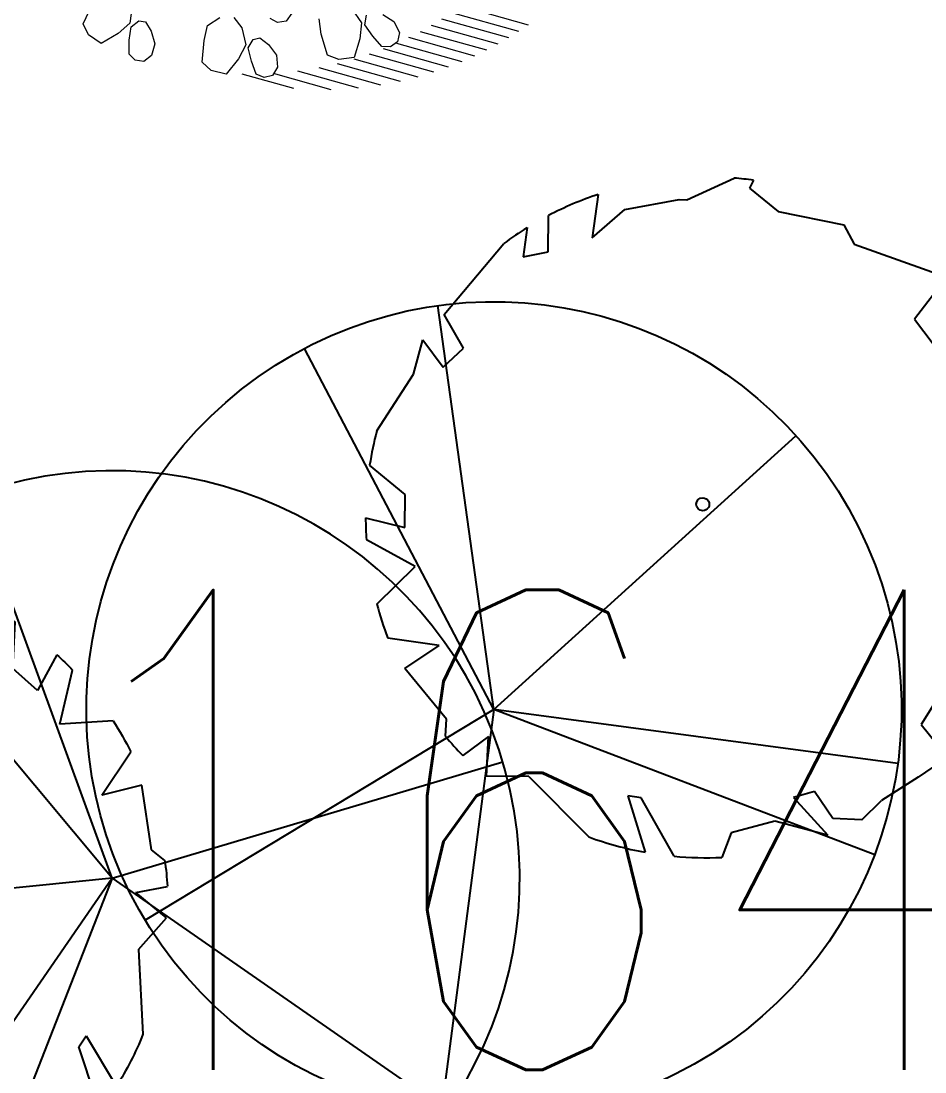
# Model space of a CAD drawing. Extents: x -809667 to 586099, y 3084146 to 3634412.
# Drawn here: x 381938.612 to 381940.495, y 3085741.22 to 3085743.41 of the extents above; entities that cross this region are included whole.
import ezdxf
from ezdxf.enums import TextEntityAlignment as Align

# ---------------------------------------------------------------- set-up
doc = ezdxf.new("R2010")
doc.units = 0
doc.header["$LTSCALE"] = 0.5
doc.linetypes.add('CONTINOUS', pattern=[0])
doc.layers.get('0').update_dxf_attribs({"linetype": 'CONTINUOUS'})
for name, color, linetype in [('A-S-TREE', 95, 'CONTINUOUS'), ('GCD', 252, 'CONTINUOUS'), ('TREE', 3, 'CONTINUOUS'), ('TREE1', 7, 'CONTINUOUS'), ('图框', 4, 'CONTINUOUS'), ('道路', 4, 'CONTINUOUS')]:
    doc.layers.add(name, color=color, linetype=linetype)
doc.layers.add('紫薇', color=6, linetype='CONTINUOUS', lineweight=20)
doc.styles.get("Standard").update_dxf_attribs({"font": 'rs.shx', "bigfont": 'hztxt.shx'})

# ---------------------------------------------------------------- blocks, each defined once
blk = doc.blocks.new('GC200')
blk = doc.blocks.new('TREE1')
at = {"layer": 'A-S-TREE', "color": 0}
for p, q in [((-50, 23), (36, 4021)), ((-50, 23), (-3120, 2586)), ((-49, 22), (-3255, -2371)), ((-49, 23), (-2621, -3042)), ((-50, 23), (629, -3920)), ((-50, 23), (3590, -1636)), ((-50, 23), (3937, -304))]:
    blk.add_line(p, q, dxfattribs=at)
blk.add_ellipse((-50, 22), major_axis=(4000, 0), ratio=1, dxfattribs=at)
blk = doc.blocks.new('T-7')
at = {"layer": 'TREE', "color": 8, "ltscale": 200, "xscale": 0.4020618556701031, "yscale": 0.4020618556701031, "zscale": 0.4020618556701031, "rotation": 199.2879054791862}
blk.add_blockref('TREE1', (4.1, 110.4), dxfattribs=at)
blk = doc.blocks.new('紫薇')
at = {"color": 0}
for p, q in [((-417.9, -265.7), (-392.8, -248.4)), ((-419, -283.1), (-417.9, -265.7)), ((-345.5, -278), (-360.1, -297.3)), ((-409.4, -302.5), (-419, -283.1)), ((-381.8, -302.1), (-409.4, -302.5)), ((-360.1, -297.3), (-381.8, -302.1)), ((-372.7, -318), (-361.1, -302.6)), ((-361.1, -302.6), (-347.5, -300.7)), ((-347.5, -300.7), (-339.8, -306.5)), ((-339.8, -306.5), (-339.4, -322)), ((-382.4, -334.9), (-372.7, -318)), ((-339.4, -322), (-343.8, -339.9)), ((-379.1, -346.5), (-382.4, -334.9)), ((-343.8, -339.9), (-355.9, -351.9)), ((-369.5, -353.8), (-379.1, -346.5)), ((-355.9, -351.9), (-369.5, -353.8)), ((-281, -370), (-266.4, -354)), ((-266.4, -354), (-245.8, -352.3)), ((-228.6, -362.3), (-226.2, -380.5)), ((-298.2, -395.2), (-281, -370)), ((-226.2, -380.5), (-232.9, -403.8)), ((-292.9, -411.8), (-298.2, -395.2)), ((-178.3, -398.5), (-184.7, -388.3)), ((-167, -402.8), (-178.3, -398.5)), ((-154.5, -397.2), (-167, -402.8)), ((-277, -426.4), (-292.9, -411.8)), ((-232.9, -403.8), (-251.4, -416.1)), ((-237.1, -427.7), (-231.9, -409.1)), ((-231.9, -409.1), (-219.9, -402.4)), ((-219.9, -402.4), (-210.6, -405.1)), ((-210.6, -405.1), (-204.6, -419.3)), ((-251.4, -416.1), (-277, -426.4)), ((-240.1, -447), (-237.1, -427.7)), ((-204.6, -419.3), (-202.3, -437.6)), ((-132.9, -443), (-125, -422.8)), ((-204, -490.6), (-257.4, -437.3)), ((-202.3, -437.6), (-209.3, -453.2)), ((-139.8, -472.8), (-132.9, -443)), ((-78, -433.1), (-75.8, -457.1)), ((-232.8, -456.6), (-240.1, -447)), ((-221.2, -459.9), (-232.8, -456.6)), ((-209.3, -453.2), (-221.2, -459.9)), ((-159.1, -517.9), (-218.6, -458.4)), ((-75.8, -457.1), (-88.6, -475.3)), ((-72.9, -461.7), (-64.2, -451.2)), ((-124.5, -534.7), (-187, -472.3)), ((-128.9, -486.3), (-139.8, -472.8)), ((-71.1, -481), (-72.9, -461.7)), ((-43.8, -461.4), (-35.1, -477.6)), ((-94.9, -546.7), (-158.9, -482.7)), ((-108.7, -494.2), (-128.9, -486.3)), ((-88.6, -475.3), (-108.7, -494.2)), ((-66.9, -500), (-71.1, -481)), ((-35.1, -477.6), (-35.9, -494.7)), ((-68.3, -555.6), (-133.5, -490.4)), ((-43.8, -562.4), (-109.9, -496.4)), ((-21, -567.5), (-87.7, -500.8)), ((-56.6, -506.3), (-66.9, -500)), ((-35.9, -494.7), (-44.6, -505.2)), ((0.5, -571.4), (-66.8, -504.1)), ((-44.6, -505.2), (-56.6, -506.3)), ((20.9, -574.1), (-46.8, -506.4)), ((40.4, -576), (-27.7, -507.8)), ((59.1, -577), (-9.4, -508.5)), ((77.1, -577.3), (8.3, -508.5)), ((94.5, -577), (25.4, -507.9)), ((111.3, -576.2), (42, -506.8)), ((127.6, -574.8), (58.1, -505.2))]:
    blk.add_line(p, q, dxfattribs=at)
blk = doc.blocks.new('*E54')
at = {"layer": 'TREE', "color": 0}
blk.add_ellipse((-2.3695, 3.5648), major_axis=(2.6955, 1.3944), ratio=1, start_param=0.518575, end_param=0.519414, dxfattribs=at)
blk = doc.blocks.new('A$C4C586FE1')
at = {"layer": 'TREE', "color": 0}
for p, q in [((1294, 2743), (1192.9, 2818.9)), ((1417.9, 2836.2), (1388.9, 2616.6)), ((1786.8, 2659.7), (1417.9, 2836.2)), ((1100.1, 2800.7), (873.4, 2660.3)), ((1261.1, 2599.4), (1294, 2743)), ((1875, 2685.7), (1786.8, 2659.7)), ((2107.7, 2532.3), (1875, 2685.7)), ((873.4, 2660.3), (885.1, 2448.8)), ((1388.9, 2616.6), (1261.1, 2599.4)), ((570, 2555.2), (514.1, 2441.5)), ((785.3, 2557.2), (585.3, 2566.4)), ((841.8, 2435.9), (785.3, 2557.2)), ((2272.6, 2551), (2260.8, 2515.8)), ((2260.8, 2515.8), (2107.7, 2532.3)), ((2410.9, 2296.6), (2336, 2500.2)), ((514.1, 2441.5), (288.4, 2275.8)), ((885.1, 2448.8), (841.8, 2435.9)), ((2434.2, 2275.2), (2410.9, 2296.6)), ((288.4, 2275.8), (287.5, 2250.5)), ((287.5, 2250.5), (483.5, 2157.2)), ((2564.8, 2085.9), (2434.2, 2275.2)), ((483.5, 2157.2), (422.4, 2031.4)), ((329.8, 2135.9), (208.1, 2079)), ((422.4, 2031.4), (329.8, 2135.9)), ((208.1, 2079), (170.6, 1878.4)), ((2577.2, 1905.4), (2564.8, 2085.9)), ((2688, 2051.3), (2577.2, 1905.4)), ((170.6, 1878.4), (15.6, 1628.2)), ((2666.2, 1735.2), (2771.9, 1843.1)), ((2724.5, 1645.7), (2666.2, 1735.2)), ((2799.1, 1743.9), (2724.5, 1645.7)), ((2787.7, 1243.8), (2821.3, 1628.8)), ((5.9, 1547.3), (197.8, 1550.3)), ((197.8, 1550.3), (173.3, 1443)), ((173.3, 1443), (0, 1424.7)), ((0, 1424.7), (27, 1278.9)), ((27, 1278.9), (66.8, 1102)), ((2631.6, 1201.9), (2787.7, 1243.8)), ((2635, 1085.7), (2631.6, 1201.9)), ((67, 987.7), (66.8, 1102)), ((2775.3, 1105.3), (2635, 1085.7)), ((2702, 977.7), (2775.3, 1105.3)), ((67, 987.7), (157.2, 906.4)), ((2642.7, 701.9), (2702, 977.7)), ((157.2, 906.4), (291.2, 931.2)), ((291.2, 931.2), (334.9, 852.4)), ((334.9, 852.4), (122.2, 842.3)), ((122.7, 841.2), (319.7, 727.5)), ((319.7, 727.5), (413.9, 564.3)), ((2274.5, 500.5), (2371.1, 598.9)), ((2371.1, 598.9), (2562.8, 580.2)), ((413.9, 564.3), (369.3, 463.8)), ((2418.9, 412.8), (2274.5, 500.5)), ((513.2, 326.3), (782.8, 401.8)), ((782.8, 401.8), (827.4, 368.4)), ((2129.9, 415.1), (2351.7, 350.2)), ((2132, 192.5), (2129.9, 415.1)), ((827.4, 368.4), (609.7, 253.1)), ((1825.7, 254.4), (1999.5, 124.4)), ((1858.7, 85.1), (1825.7, 254.4)), ((1175.5, 133.3), (821.4, 131.7)), ((1175.5, 133.3), (1301.7, 9.6)), ((1301.7, 9.6), (1413.5, 131.8)), ((1413.5, 131.8), (1432.3, 0)), ((1540.1, 5.2), (1587.1, 58.5)), ((1587.1, 58.5), (1858.7, 85.1))]:
    blk.add_line(p, q, dxfattribs=at)
at = {"layer": 'TREE', "color": 0, "extrusion": (0, 0, -1)}
for major_axis, start_param, end_param in [((1003, 1003), -1.011805, -0.945114), ((1003, 1003), -1.426629, -1.413216), ((1003, 1003), -0.139248, -0.081961), ((839.1, 1143.7), 0.475418, 0.633835), ((1003, 1003), 0.553886, 0.636541), ((1003, 1003), 4.017991, 4.075425), ((1003, 1003), 1.314933, 1.417635), ((839.5, 1143.4), 3.200433, 3.340883), ((1003, 1003), 1.573401, 1.638153), ((839.3, 1143.5), 2.942836, 3.115157), ((1003, 1003), 1.829101, 1.934165), ((1003, 1003), 2.270337, 2.346427)]:
    blk.add_ellipse((1418.5, 1418.4), major_axis=major_axis, ratio=1, start_param=start_param, end_param=end_param, dxfattribs=at)
at = {"layer": 'TREE', "color": 0, "linetype": 'Continuous'}
for start_param, end_param in [(0.01341, 3.155003), (3.155003, 6.296595)]:
    blk.add_ellipse((1466.4, 1447.2), major_axis=(19.2, 19.2), ratio=1, start_param=start_param, end_param=end_param, dxfattribs=at)
at = {"layer": 'TREE', "color": 8, "linetype": 'CONTINOUS', "extrusion": (0, 0, -1), "xscale": 467.4085850556439, "yscale": 467.4085850556439, "zscale": -467.4085850556439, "rotation": 278.9250190116231}
blk.add_blockref('*E54', (-2892.7, 65.8), dxfattribs=at)

msp = doc.modelspace()

# ---------------------------------------------------------------- linework, layer by layer
at = {"layer": '道路', "linetype": 'Continuous'}
for points, knots in [([(381936.4125, 3085752.4815), (381936.4441, 3085752.1813), (381936.4753, 3085751.8838), (381936.5794, 3085751.0093), (381936.663, 3085750.45), (381936.8797, 3085749.5559), (381936.9964, 3085749.1997), (381937.2916, 3085748.5663), (381937.4699, 3085748.2911), (381937.8171, 3085747.9218), (381937.9606, 3085747.8004), (381938.3014, 3085747.5639), (381938.495, 3085747.4514), (381939.1152, 3085747.126), (381939.5856, 3085746.923), (381940.3373, 3085746.5411), (381940.6194, 3085746.3845), (381941.1027, 3085746.0503), (381941.3096, 3085745.8798), (381941.676, 3085745.5079), (381941.8384, 3085745.3071), (381942.4008, 3085744.4837), (381942.6682, 3085743.788), (381943.0709, 3085742.3523), (381943.2062, 3085741.6087), (381943.4743, 3085740.1696), (381943.6075, 3085739.4741), (381943.8984, 3085738.4979), (381944.0241, 3085738.1638), (381944.3428, 3085737.5364), (381944.5424, 3085737.2596), (381945.0347, 3085736.7646), (381945.3243, 3085736.5491), (381946.2912, 3085735.9973), (381947.0819, 3085735.7343), (381948.854, 3085735.343), (381949.8331, 3085735.2135), (381951.1158, 3085735.0675), (381951.3933, 3085735.0372), (381951.6718, 3085735.0069), (381951.6759, 3085735.0064), (381951.68, 3085735.006), (381951.6841, 3085735.0055), (381952.341, 3085734.9338), (381952.9979, 3085734.8621), (381953.6548, 3085734.7905)], [0, 0, 0, 0, 0.809904, 0.809904, 2.429711, 2.429711, 3.66837, 3.66837, 4.926642, 4.926642, 5.673722, 5.673722, 6.420801, 6.420801, 7.887995, 7.887995, 8.767827, 8.767827, 9.468061, 9.468061, 10.168296, 10.168296, 12.19742, 12.19742, 14.226544, 14.226544, 16.255668, 16.255668, 17.461197, 17.461197, 18.836307, 18.836307, 20.211417, 20.211417, 22.844117, 22.844117, 25.476818, 25.476818, 26.19649, 26.19649, 26.19649, 26.207121, 26.207121, 26.207121, 27.904975, 27.904975, 27.904975, 27.904975]), ([(381935.8158, 3085752.4188), (381936.0198, 3085750.4763), (381936.3758, 3085747.0865), (381943.2756, 3085745.5214), (381941.8374, 3085735.4764), (381948.434, 3085734.7566), (381951.6067, 3085734.4104), (381951.6067, 3085734.4104), (381951.6067, 3085734.4104), (381951.6067, 3085734.4104), (381952.2783, 3085734.3371), (381952.95, 3085734.2638), (381953.6216, 3085734.1905)], [0, 0, 0, 0, 5.241042, 9.145642, 17.995634, 26.196498, 26.196498, 26.196498, 26.196498, 26.196498, 26.196498, 27.932578, 27.932578, 27.932578, 27.932578]), ([(381933.6118, 3085751.443), (381934.9128, 3085749.9861), (381937.1831, 3085747.4439), (381933.7037, 3085741.2835), (381942.1073, 3085735.5959), (381938.2059, 3085730.2283), (381936.3295, 3085727.6466), (381936.3295, 3085727.6466), (381936.3295, 3085727.6466), (381936.3295, 3085727.6466), (381935.6723, 3085726.7425), (381935.0152, 3085725.8383), (381934.358, 3085724.9342)], [0, 0, 0, 0, 5.241042, 9.145642, 17.995634, 26.196498, 26.196498, 26.196498, 26.196498, 26.196498, 26.196498, 29.068606, 29.068606, 29.068606, 29.068606]), ([(381933.1643, 3085751.0433), (381933.3653, 3085750.8182), (381933.5645, 3085750.5951), (381934.1421, 3085749.9302), (381934.4999, 3085749.4923), (381935.0162, 3085748.7309), (381935.2015, 3085748.405), (381935.4719, 3085747.7607), (381935.5558, 3085747.4437), (381935.5959, 3085746.9384), (381935.5893, 3085746.7505), (381935.5353, 3085746.3392), (381935.4885, 3085746.1203), (381935.3124, 3085745.4424), (381935.1465, 3085744.9577), (381934.9239, 3085744.1444), (381934.8502, 3085743.8303), (381934.7728, 3085743.2478), (381934.7599, 3085742.98), (381934.789, 3085742.4588), (381934.8285, 3085742.2036), (381935.06, 3085741.2337), (381935.3953, 3085740.5681), (381936.1876, 3085739.3048), (381936.6472, 3085738.7048), (381937.5323, 3085737.5389), (381937.9577, 3085736.9728), (381938.4849, 3085736.1011), (381938.6478, 3085735.7835), (381938.898, 3085735.1258), (381938.9688, 3085734.792), (381939.0043, 3085734.0948), (381938.9692, 3085733.7354), (381938.7278, 3085732.6487), (381938.391, 3085731.8865), (381937.4895, 3085730.3115), (381936.9271, 3085729.4995), (381936.1729, 3085728.4517), (381936.0088, 3085728.2259), (381935.8441, 3085727.9994), (381935.8417, 3085727.996), (381935.8393, 3085727.9927), (381935.8368, 3085727.9893), (381935.2451, 3085727.1752), (381934.6534, 3085726.3611), (381934.0617, 3085725.547)], [0, 0, 0, 0, 0.809904, 0.809904, 2.429711, 2.429711, 3.66837, 3.66837, 4.926642, 4.926642, 5.673722, 5.673722, 6.420801, 6.420801, 7.887995, 7.887995, 8.767827, 8.767827, 9.468061, 9.468061, 10.168296, 10.168296, 12.19742, 12.19742, 14.226544, 14.226544, 16.255668, 16.255668, 17.461197, 17.461197, 18.836307, 18.836307, 20.211417, 20.211417, 22.844117, 22.844117, 25.476818, 25.476818, 26.19649, 26.19649, 26.19649, 26.207121, 26.207121, 26.207121, 28.79312, 28.79312, 28.79312, 28.79312])]:
    msp.add_open_spline(points, degree=3, knots=knots, dxfattribs=at)

# ---------------------------------------------------------------- block references
at = {"layer": 'GCD', "color": 8, "linetype": 'Continuous'}
ref = msp.add_blockref('GC200', (381938.035, 3085741.7244, 164.0967), dxfattribs=dict(at, xscale=0.5, yscale=0.5, zscale=0.5))
ref.add_attrib('height', '164.10', dxfattribs={"linetype": 'Continuous', "height": 1, "width": 0.8}).set_placement((381938.635, 3085741.7244, 164.0967), align=Align.MIDDLE_LEFT)
at = {"layer": 'TREE1', "color": 8, "zscale": 0.0005279999999329448}
for p, xscale, yscale, rotation in [((381939.538, 3085741.9762), 0.0005279999999329448, 0.0005279999999329448, 283.1089006423777), ((381938.8409, 3085741.6676), -0.0005279999999329448, 0.000527999999932945, 124.6526560546043)]:
    msp.add_blockref('T-7', p, dxfattribs=dict(at, xscale=xscale, yscale=yscale, rotation=rotation))
at = {"layer": '图框', "color": 8, "zscale": 0.0005}
for p, xscale, yscale, rotation in [((381940.0381, 3085741.3728), -0.0004999999999999999, 0.0004999999999999999, 314.9561458719995), ((381938.9515, 3085740.8917), 0.0005, 0.0005, 92.80541082498242)]:
    msp.add_blockref('A$C4C586FE1', p, dxfattribs=dict(at, xscale=xscale, yscale=yscale, rotation=rotation))
at = {"layer": '紫薇', "color": 8, "xscale": 0.00148055020779717, "yscale": 0.00148055020779717, "zscale": 0.00148055020779717, "rotation": 29.3674748453732}
msp.add_blockref('紫薇', (381939.087, 3085744.0505), dxfattribs=at)

doc.saveas('drawing.dxf')
